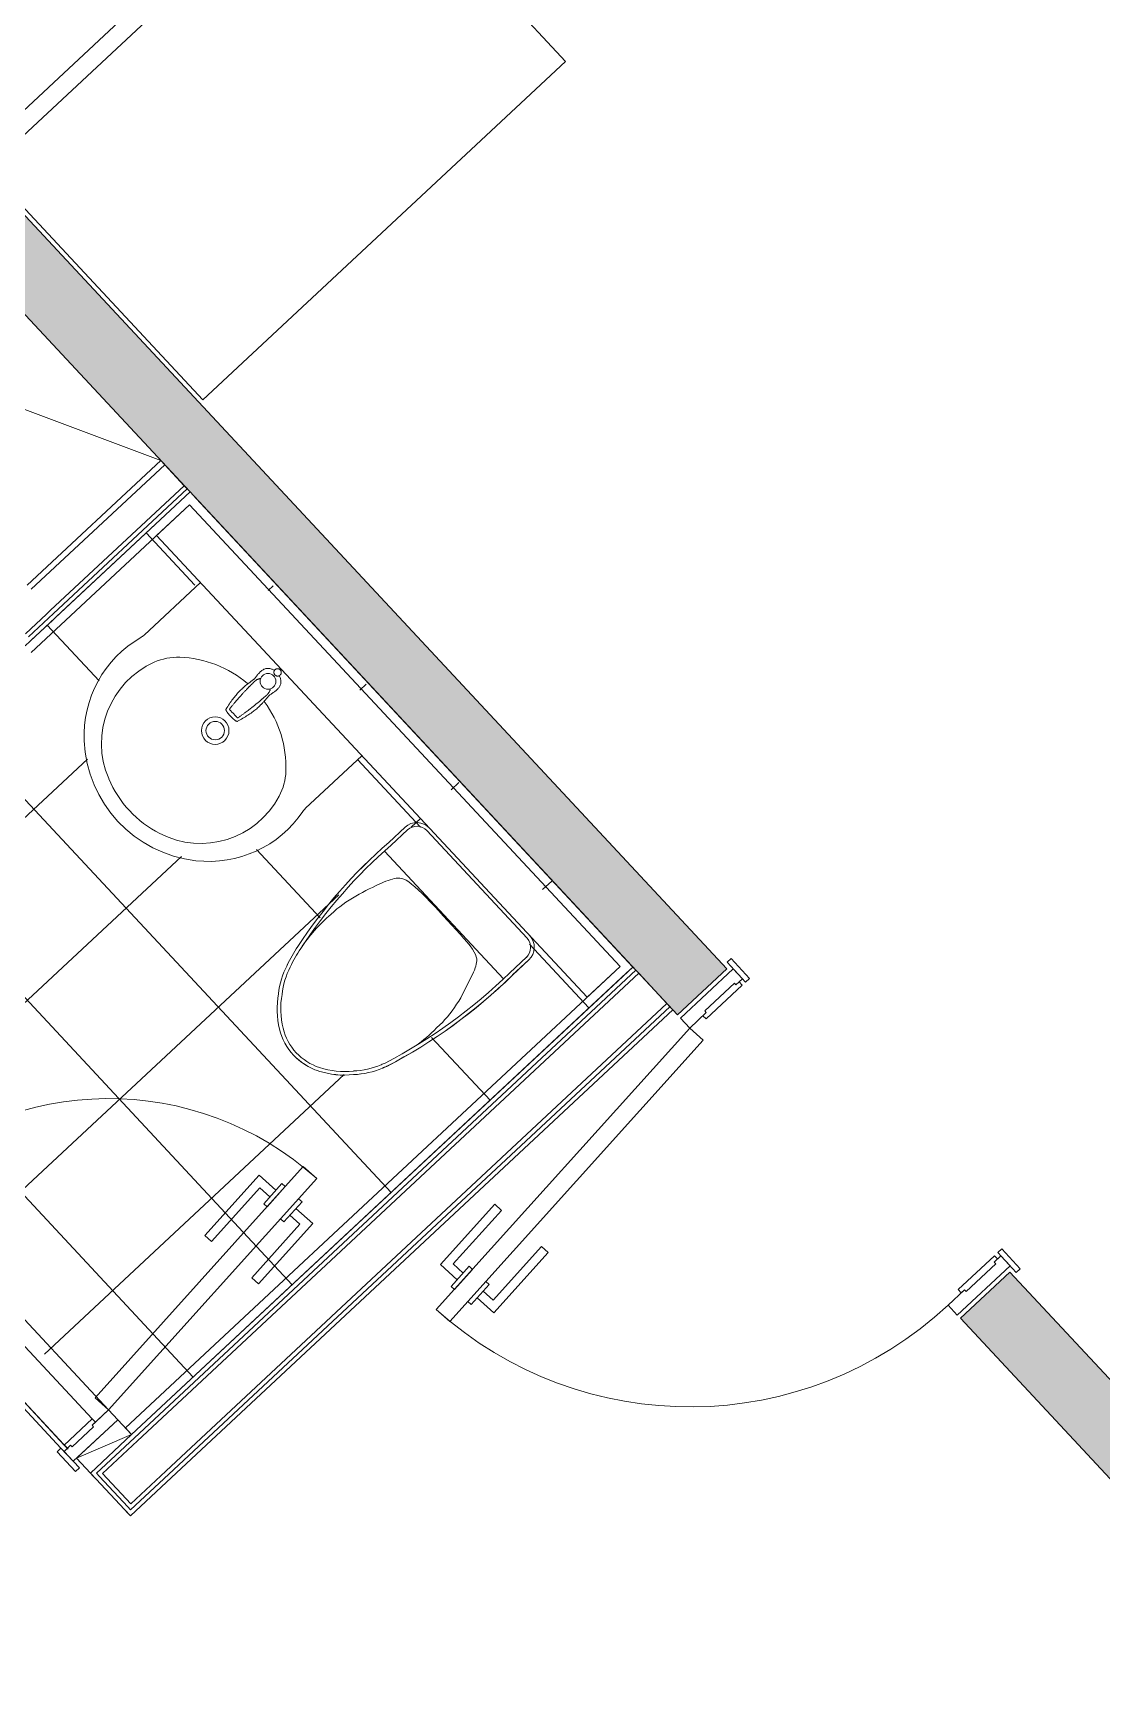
# Model space of a CAD drawing. Header units: millimetres. Extents: x -71377 to 516042, y -145869 to 441446.
# Drawn here: x 272420 to 274790, y 226943 to 230622 of the extents above; entities that cross this region are included whole.
import ezdxf

# ---------------------------------------------------------------- set-up
doc = ezdxf.new("R2010")
doc.units = ezdxf.units.MM
doc.header["$LTSCALE"] = 1000
doc.linetypes.add('_점선_S_', pattern=[1.6, 0.8, -0.8])
for name, color, linetype, lineweight in [('A-door', 4, 'Continuous', 5), ('A-door-hdln', 8, 'Continuous', 5), ('A-ele-8', 8, 'Continuous', 5), ('A-fnsh', 5, 'Continuous', 5), ('A-fnsh-4', 4, 'Continuous', 5), ('A-furn', 6, 'Continuous', 5), ('A-hat', 251, 'Continuous', 5), ('A-insu', 251, 'Continuous', 5), ('A_cwall', 2, 'Continuous', 5), ('A_fnsh', 5, 'Continuous', 5), ('A_fnsh-4', 4, 'Continuous', 5), ('A_furn_HID', 6, '_점선_S_', 5), ('AA_발코니선', 4, '_점선_S_', 5), ('AA_오픈', 8, '_점선_S_', 5), ('AA_위생', 4, 'Continuous', 5), ('패밀리로 가져오기', 8, 'Continuous', 5)]:
    doc.layers.add(name, color=color, linetype=linetype, lineweight=lineweight)

# ---------------------------------------------------------------- blocks, each defined once
blk = doc.blocks.new('세대외여닫이문 - _A_WD_9x23_침실1-2322975-지반층 배치도')
at = {"layer": 'A-door'}
for p, q in [((-470, 72), (-410, 72)), ((-470, 60), (-470, 72)), ((-410, 60), (-470, 60)), ((-450, 60), (-420, 60)), ((-450, -100), (-450, 60)), ((-425, 40), (-425, -50)), ((-420, 40), (-425, 40)), ((-425, 40), (-420, 40)), ((-425, -50), (-425, 40)), ((-420, 60), (-420, 40)), ((-420, 40), (-420, 50)), ((-420, 50), (-410, 50)), ((-410, 72), (-410, 60)), ((-410, 50), (-410, -60)), ((410, 72), (470, 72)), ((410, 60), (410, 72)), ((470, 60), (410, 60)), ((410, 50), (420, 50)), ((410, -60), (410, 50)), ((420, 60), (450, 60)), ((420, 40), (420, 60)), ((420, 50), (420, 40)), ((420, 40), (425, 40)), ((425, 40), (420, 40)), ((425, 40), (425, -50)), ((425, -50), (425, 40)), ((450, 60), (450, -100)), ((470, 72), (470, 60)), ((-425, -50), (-420, -50)), ((-420, -50), (-425, -50)), ((-420, -50), (-420, -100)), ((-420, -60), (-420, -50)), ((-410, -60), (-420, -60)), ((420, -60), (410, -60)), ((420, -50), (420, -60)), ((425, -50), (420, -50)), ((420, -50), (425, -50)), ((420, -100), (420, -50)), ((-420, -100), (-450, -100)), ((380.2, -96.5), (306.9, -933.3)), ((420, -100), (346.8, -936.8)), ((380.2, -96.5), (420, -100)), ((450, -100), (420, -100)), ((306.9, -933.3), (346.8, -936.8))]:
    blk.add_line(p, q, dxfattribs=at)
at = {"layer": 'A-door-hdln'}
for p, q in [((-425, 40), (-420, 40)), ((-420, 40), (-425, 40)), ((-420, 40), (-420, 60)), ((-410, 50), (-420, 50)), ((420, 50), (410, 50)), ((420, 60), (420, 40)), ((420, 40), (420, 50)), ((425, 40), (420, 40)), ((420, 40), (425, 40)), ((-420, -50), (-425, -50)), ((-425, -50), (-420, -50)), ((-420, -100), (-420, -50)), ((-420, -50), (-420, -60)), ((-420, -60), (-410, -60)), ((410, -60), (420, -60)), ((420, -50), (425, -50)), ((420, -60), (420, -50)), ((420, -50), (420, -100)), ((425, -50), (420, -50)), ((254.1, -848.4), (269.8, -669.1)), ((269.8, -669.1), (289.8, -670.8)), ((289.8, -670.8), (275.8, -830.2)), ((409.3, -681.3), (395.4, -840.7)), ((429.2, -683), (409.3, -681.3)), ((413.5, -862.3), (429.2, -683)), ((275.8, -830.2), (305.7, -832.8)), ((302.2, -872.7), (307.4, -812.9)), ((307.4, -812.9), (317.4, -813.8)), ((317.4, -813.8), (312.2, -873.5)), ((357.2, -817.3), (352, -877)), ((367.2, -818.1), (357.2, -817.3)), ((362, -877.9), (367.2, -818.1)), ((395.4, -840.7), (365.5, -838.1)), ((304, -852.8), (254.1, -848.4)), ((312.2, -873.5), (302.2, -872.7)), ((352, -877), (362, -877.9)), ((363.7, -858), (413.5, -862.3))]:
    blk.add_line(p, q, dxfattribs=at)
blk.add_arc((420, -100), 840, 180, 265, dxfattribs=at)
blk = doc.blocks.new('3D_젠다이벽 - 3D_젠다이벽-2177723-지반층 배치도')
at = {"layer": 'AA_위생'}
for p, q in [((0, 0), (0, 100)), ((1400, 100), (0, 100)), ((1400, 100), (1400, 0)), ((1400, 0), (0, 0))]:
    blk.add_line(p, q, dxfattribs=at)
blk = doc.blocks.new('2D_세대_세면기 - 세면기_dwg-V22-지반층 배치도')
at = {"layer": '패밀리로 가져오기'}
for p, q in [((-262.5, 5), (-262.5, 176)), ((262.5, 176), (262.5, 5))]:
    blk.add_line(p, q, dxfattribs=at)
for centre, radius in [((0, 205), 30.5), ((0, 205), 20.5), ((0, 45), 17.5)]:
    blk.add_circle(centre, radius, dxfattribs=at)
for centre, radius, start, end in [((0, 220), 280, 49.5259, 130.4741), ((-16.1, 264.5), 197.7, 109.8483, 198.8473), ((0, 220), 245, 70.1517, 109.8483), ((16.1, 264.5), 197.7, 341.1527, 70.1517), ((-18.5, 241.7), 251.5, 130.4741, 193.0252), ((18.5, 241.7), 251.5, 346.9748, 49.5259), ((-302.5, 176), 40, 360, 13.0252), ((-82, 242), 128, 198.8473, 224.9346), ((82, 242), 128, 315.0654, 341.1527), ((302.5, 176), 40, 166.9748, 180), ((0, 323.8), 243.8, 224.9346, 263.5671), ((0, 323.8), 243.8, 276.421, 315.0654)]:
    blk.add_arc(centre, radius, start, end, dxfattribs=at)
for points, knots in [([(-18.7, 154.7), (-19.8, 150.3), (-22, 141.7), (-24.5, 129.3), (-25.7, 121.3), (-26.2, 117.5)], [0, 0, 0, 0, 13.612163, 26.555656, 37.949368, 37.949368, 37.949368, 37.949368]), ([(-20.2, 64), (-20.2, 64.1), (-20.2, 64.1), (-20.2, 64.3), (-20.2, 64.4), (-20.2, 64.5), (-20.2, 64.7), (-20.2, 64.8), (-20.2, 65), (-20.2, 65.1), (-20.2, 65.3), (-20.2, 65.4), (-20.2, 65.6), (-20.2, 65.8), (-20.2, 66), (-20.2, 66.3), (-20.2, 66.6), (-20.2, 66.9), (-20.2, 67.3), (-20.2, 67.7), (-20.2, 68.1), (-20.2, 68.6), (-20.2, 69.1), (-20.2, 69.7), (-20.2, 70.3), (-20.2, 70.9), (-20.2, 71.6), (-20.2, 72.4), (-20.1, 73.3), (-20.1, 74.2), (-20.1, 75.2), (-20, 76.3), (-20, 77.5), (-19.9, 78.8), (-19.9, 80.2), (-19.8, 81.7), (-19.8, 83.3), (-19.7, 85.1), (-19.6, 87), (-19.5, 89.1), (-19.3, 91.3), (-19.2, 93.8), (-19, 96.4), (-18.8, 99.4), (-18.6, 102.6), (-18.3, 106.1), (-18, 109.9), (-17.6, 114), (-17.2, 118.6), (-16.7, 123.5), (-16.1, 129), (-15.4, 134.9), (-14.6, 141.4), (-14, 145.9), (-13.6, 148.3)], [0, 0, 0, 0, 0.100172, 0.21979, 0.353144, 0.495281, 0.641698, 0.788456, 0.933594, 1.080115, 1.232736, 1.395982, 1.574314, 1.772113, 1.993668, 2.243188, 2.524875, 2.843099, 3.202792, 3.609757, 4.066678, 4.564903, 5.097483, 5.653268, 6.243599, 6.880035, 7.574171, 8.337802, 9.183159, 10.120813, 11.138958, 12.241639, 13.436879, 14.733638, 16.133532, 17.634969, 19.252994, 21.003396, 22.902687, 24.968652, 27.219884, 29.675342, 32.354765, 35.280582, 38.477769, 41.969348, 45.781045, 49.939207, 54.485855, 59.462238, 64.929825, 70.875084, 77.382588, 84.610699, 84.610699, 84.610699, 84.610699]), ([(-18.5, 155.1), (-18.6, 155), (-18.6, 154.9), (-18.6, 154.8), (-18.6, 154.8)], [0, 0, 0, 0, 0.3303863, 0.3359585, 0.3359585, 0.3359585, 0.3359585]), ([(-17.5, 156.1), (-17.5, 156.1), (-17.7, 156.1), (-17.9, 155.9), (-18.2, 155.6), (-18.4, 155.3), (-18.5, 155.2), (-18.5, 155.1)], [0, 0, 0, 0, 0.033542, 0.415675, 0.830466, 1.279474, 1.438003, 1.438003, 1.438003, 1.438003]), ([(-14.4, 157.3), (-14.7, 157.2), (-15.5, 157), (-16.2, 156.7), (-16.6, 156.6)], [0, 0, 0, 0, 1.001812, 2.280947, 2.280947, 2.280947, 2.280947]), ([(-13.9, 157.4), (-13.9, 157.4), (-14, 157.4), (-14.1, 157.3), (-14.2, 157.3)], [0, 0, 0, 0, 0.1275567, 0.2504322, 0.2504322, 0.2504322, 0.2504322]), ([(0, 158.2), (-1.5, 158.2), (-4.6, 158.2), (-9.2, 157.9), (-12.3, 157.6), (-13.8, 157.4)], [0, 0, 0, 0, 4.384323, 9.252851, 13.768766, 13.768766, 13.768766, 13.768766]), ([(-13.6, 148.3), (-13.6, 148.5), (-13.5, 148.8), (-13.3, 149.1), (-13, 149.5), (-12.6, 149.7), (-12.2, 149.8), (-11.9, 149.9), (-11.7, 149.9)], [0, 0, 0, 0, 0.437979, 0.882355, 1.329336, 1.772885, 2.205279, 2.622094, 2.622094, 2.622094, 2.622094]), ([(-11.7, 149.9), (-9.1, 149.8), (-3.9, 149.8), (3.9, 149.8), (9.1, 149.8), (11.7, 149.9)], [0, 0, 0, 0, 7.824843, 15.615431, 23.440299, 23.440299, 23.440299, 23.440299]), ([(14.4, 157.3), (12.6, 157.5), (9.3, 157.9), (4.5, 158.2), (1.4, 158.2), (0, 158.2)], [0, 0, 0, 0, 5.218808, 10.087424, 14.437491, 14.437491, 14.437491, 14.437491]), ([(11.7, 149.9), (11.8, 149.9), (12.1, 149.8), (12.5, 149.7), (12.9, 149.5), (13.2, 149.1), (13.5, 148.8), (13.5, 148.5), (13.6, 148.3)], [0, 0, 0, 0, 0.416818, 0.849211, 1.29276, 1.73974, 2.184116, 2.622094, 2.622094, 2.622094, 2.622094]), ([(13.6, 148.3), (13.9, 145.9), (14.5, 141.4), (15.4, 134.9), (16.1, 129), (16.7, 123.6), (17.2, 118.6), (17.6, 114.1), (17.9, 110), (18.3, 106.2), (18.5, 102.7), (18.8, 99.5), (19, 96.6), (19.1, 93.9), (19.3, 91.5), (19.4, 89.2), (19.5, 87.1), (19.6, 85.2), (19.7, 83.5), (19.8, 81.8), (19.8, 80.3), (19.9, 78.9), (19.9, 77.6), (20, 76.4), (20, 75.3), (20.1, 74.3), (20.1, 73.4), (20.1, 72.5), (20.1, 71.7), (20.1, 71), (20.1, 70.4), (20.2, 69.8), (20.2, 69.2), (20.2, 68.7), (20.2, 68.2), (20.2, 67.7), (20.2, 67.3), (20.2, 66.9), (20.2, 66.6), (20.2, 66.3), (20.2, 66.1), (20.2, 65.8), (20.2, 65.6), (20.2, 65.4), (20.2, 65.3), (20.2, 65.1), (20.1, 65), (20.1, 64.8), (20.1, 64.7), (20.1, 64.5), (20.1, 64.4), (20.1, 64.3), (20.1, 64.1), (20.1, 64.1), (20.1, 64)], [0, 0, 0, 0, 7.250595, 13.753717, 19.677719, 25.117102, 30.065596, 34.587314, 38.725031, 42.520924, 46.000652, 49.189651, 52.110208, 54.786754, 57.241383, 59.493492, 61.561655, 63.464081, 65.218255, 66.840397, 68.345979, 69.749941, 71.052454, 72.253076, 73.361506, 74.385313, 75.330458, 76.184246, 76.95578, 77.657174, 78.300106, 78.896028, 79.456326, 79.992658, 80.49633, 80.958605, 81.371496, 81.73672, 82.060089, 82.346602, 82.600633, 82.826357, 83.027946, 83.209645, 83.375794, 83.530815, 83.679195, 83.825624, 83.972996, 84.119394, 84.260992, 84.393413, 84.511834, 84.610702, 84.610702, 84.610702, 84.610702]), ([(16.5, 156.6), (16.1, 156.7), (15.4, 157), (14.7, 157.2), (14.4, 157.3)], [0, 0, 0, 0, 1.281017, 2.260347, 2.260347, 2.260347, 2.260347]), ([(18.5, 155.1), (18.4, 155.2), (18.4, 155.4), (18.1, 155.6), (17.8, 155.9), (17.6, 156.1), (17.5, 156.1), (17.5, 156.1)], [0, 0, 0, 0, 0.160784, 0.61566, 1.034618, 1.417887, 1.425985, 1.425985, 1.425985, 1.425985]), ([(18.6, 154.8), (18.6, 154.8), (18.6, 154.9), (18.5, 155), (18.5, 155.1)], [0, 0, 0, 0, 0.0132454, 0.3484528, 0.3484528, 0.3484528, 0.3484528]), ([(26.2, 117.5), (25.6, 121.3), (24.4, 129.3), (21.9, 141.7), (19.7, 150.3), (18.6, 154.7)], [0, 0, 0, 0, 11.393709, 24.337199, 37.949355, 37.949355, 37.949355, 37.949355]), ([(-26.2, 117.5), (-26.5, 115.8), (-26.9, 112.4), (-27.2, 107.2), (-27.4, 101.8), (-27.3, 98.2), (-27.3, 96.4)], [0, 0, 0, 0, 5.035534, 10.313591, 15.719248, 21.190255, 21.190255, 21.190255, 21.190255]), ([(27.2, 96.4), (27.2, 98.2), (27.3, 101.8), (27.2, 107.2), (26.8, 112.4), (26.4, 115.8), (26.2, 117.5)], [0, 0, 0, 0, 5.470845, 10.876374, 16.154258, 21.189535, 21.189535, 21.189535, 21.189535]), ([(-27.3, 96.2), (-27.1, 92.4), (-26.8, 84.4), (-25.8, 73.9), (-24.9, 67.2), (-24.6, 64.7)], [0, 0, 0, 0, 11.293565, 24.053924, 31.662083, 31.662083, 31.662083, 31.662083]), ([(27.2, 95.8), (27.2, 95.3), (27.1, 94.3), (27.1, 92.4), (27, 90.2), (26.8, 87.8), (26.7, 85.2), (26.4, 82.3), (26.2, 79.2), (25.9, 76), (25.5, 72.7), (25.2, 69.4), (24.8, 66.7), (24.6, 65.2), (24.6, 64.6)], [0, 0, 0, 0, 1.251373, 3.263508, 5.454636, 7.854512, 10.489198, 13.365178, 16.480935, 19.785255, 23.159073, 26.483402, 29.641953, 31.235501, 31.235501, 31.235501, 31.235501]), ([(-24.6, 64.7), (-24.6, 64.4), (-25.1, 61.7), (-25.9, 56.6), (-26.9, 49.5), (-27, 44.7), (-27.1, 42.3)], [6.235517, 6.235517, 6.235517, 6.235517, 7.202229, 14.404582, 21.60639, 28.807907, 28.807907, 28.807907, 28.807907]), ([(-27.1, 42.3), (-27.1, 41.1), (-27, 38.8), (-26.5, 35.3), (-25.4, 31.9), (-23.9, 28.8), (-21.8, 25.9), (-19.2, 23.5), (-16.4, 21.5), (-13.3, 19.8), (-10.4, 18.7), (-8.7, 18.1), (-8, 18)], [0, 0, 0, 0, 3.507828, 7.013143, 10.516574, 14.021003, 17.524189, 21.027644, 24.5343, 28.041599, 31.550828, 33.649506, 33.649506, 33.649506, 33.649506]), ([(-15.8, 52.6), (-16.1, 53), (-16.8, 54.1), (-17.9, 55.9), (-18.9, 58.1), (-19.6, 60.3), (-20, 62.3), (-20.1, 63.5), (-20.2, 64)], [48.97219, 48.97219, 48.97219, 48.97219, 50.490944, 52.920005, 55.339236, 57.698505, 59.797196, 61.393068, 61.393068, 61.393068, 61.393068]), ([(7.9, 18), (10, 18.5), (13.1, 19.7), (17, 21.9), (19.8, 24), (22.2, 26.5), (24.2, 29.4), (25.7, 32.6), (26.6, 36), (27, 39.5), (27.1, 42.1), (27.1, 43.4), (27.1, 43.6)], [49.715016, 49.715016, 49.715016, 49.715016, 56.085098, 59.594761, 63.100971, 66.603866, 70.107073, 73.610706, 77.12048, 80.626855, 84.134048, 84.665453, 84.665453, 84.665453, 84.665453]), ([(20.1, 64), (20, 63.5), (19.9, 62.3), (19.5, 60.3), (18.8, 58.1), (17.9, 55.9), (16.8, 54.1), (16, 53), (15.7, 52.6)], [0, 0, 0, 0, 1.613908, 3.715992, 6.071265, 8.483996, 10.906775, 12.370157, 12.370157, 12.370157, 12.370157]), ([(27.1, 43.6), (27, 45.7), (26.7, 50.2), (25.8, 57), (25, 61.9), (24.6, 64.4), (24.6, 64.6)], [0, 0, 0, 0, 6.475776, 13.483122, 20.490681, 21.236248, 21.236248, 21.236248, 21.236248]), ([(-3.6, 23.1), (-3.9, 23), (-4.4, 22.7), (-5.2, 22.1), (-6.1, 21.3), (-6.8, 20.5), (-7.4, 19.5), (-7.8, 18.5), (-8.1, 17.4), (-8.3, 16.3), (-8.3, 15.2), (-8.1, 14.1), (-7.8, 13), (-7.4, 12), (-6.8, 11.1), (-6.1, 10.2), (-5.2, 9.5), (-4.3, 8.8), (-3.3, 8.3), (-2.3, 7.9), (-1.2, 7.7), (-0.4, 7.7), (0, 7.7)], [0, 0, 0, 0, 0.779641, 1.899981, 3.018043, 4.133781, 5.247319, 6.358945, 7.469092, 8.578305, 9.687198, 10.796411, 11.906559, 13.018185, 14.131722, 15.24746, 16.365523, 17.485863, 18.608264, 19.732358, 20.857655, 21.983576, 21.983576, 21.983576, 21.983576]), ([(0, 23.9), (-0.4, 23.9), (-1.2, 23.9), (-2.3, 23.6), (-3.1, 23.3), (-3.5, 23.1), (-3.6, 23.1)], [0, 0, 0, 0, 1.125921, 2.251218, 3.375312, 3.718618, 3.718618, 3.718618, 3.718618]), ([(0, 23.9), (0.2, 23.9), (0.7, 23.9), (1.4, 23.8), (2.1, 23.7), (2.8, 23.4), (3.3, 23.2), (3.6, 23.1)], [0, 0, 0, 0, 0.679857, 1.375008, 2.100365, 2.878402, 3.722391, 3.722391, 3.722391, 3.722391]), ([(3.6, 23.1), (3.8, 23), (4.4, 22.7), (5.2, 22.1), (6, 21.3), (6.7, 20.5), (7.3, 19.5), (7.8, 18.5), (8.1, 17.4), (8.2, 16.3), (8.2, 15.2), (8.1, 14.1), (7.8, 13), (7.3, 12), (6.7, 11.1), (6, 10.2), (5.2, 9.5), (4.3, 8.8), (3.3, 8.3), (2.2, 7.9), (1.1, 7.7), (0.4, 7.7), (0, 7.7)], [0, 0, 0, 0, 0.779641, 1.899981, 3.018043, 4.133781, 5.247319, 6.358945, 7.469092, 8.578305, 9.687198, 10.796411, 11.906559, 13.018185, 14.131722, 15.24746, 16.365523, 17.485863, 18.608264, 19.732358, 20.857655, 21.983576, 21.983576, 21.983576, 21.983576])]:
    blk.add_open_spline(points, degree=3, knots=knots, dxfattribs=at)
for points in [[(-18.6, 154.8), (-18.6, 154.8), (-18.7, 154.7), (-18.7, 154.7)], [(-17, 156.4), (-17.2, 156.3), (-17.4, 156.2), (-17.5, 156.1)], [(-16.6, 156.6), (-16.7, 156.5), (-16.8, 156.4), (-17, 156.4)], [(-14.3, 157.3), (-14.3, 157.3), (-14.3, 157.3), (-14.4, 157.3)], [(-14.2, 157.3), (-14.2, 157.3), (-14.2, 157.3), (-14.3, 157.3)], [(-13.8, 157.4), (-13.8, 157.4), (-13.9, 157.4), (-13.9, 157.4)], [(16.9, 156.4), (16.8, 156.5), (16.6, 156.5), (16.5, 156.6)], [(17.3, 156.2), (17.2, 156.3), (17, 156.3), (16.9, 156.4)], [(17.5, 156.1), (17.4, 156.2), (17.4, 156.2), (17.3, 156.2)], [(18.6, 154.7), (18.6, 154.7), (18.6, 154.8), (18.6, 154.8)], [(-27.3, 96.4), (-27.3, 96.3), (-27.3, 96.3), (-27.3, 96.2)], [(27.2, 96.4), (27.2, 96.3), (27.2, 96.3), (27.2, 96.2)], [(27.2, 96.2), (27.2, 96.3), (27.2, 96.3), (27.2, 96.4)], [(27.2, 96.2), (27.2, 96.3), (27.2, 96.3), (27.2, 96.4)], [(27.2, 96.2), (27.2, 96.1), (27.2, 95.9), (27.2, 95.8)]]:
    blk.add_open_spline(points, degree=3, dxfattribs=at)
blk = doc.blocks.new('2D_세대_세면기 - 2D_세대_세면기-V31-지반층 배치도')
at = {"layer": 'AA_위생'}
for p, q in [((-262.5, 176), (-262.5, 5)), ((262.5, 5), (262.5, 176))]:
    blk.add_line(p, q, dxfattribs=at)
for centre, radius, start, end in [((0, 220), 280, 49.5259, 130.4741), ((-18.5, 241.7), 251.5, 130.4741, 193.0252), ((18.5, 241.7), 251.5, 346.9748, 49.5259), ((-302.5, 176), 40, 0, 13.0252), ((302.5, 176), 40, 166.9748, 180)]:
    blk.add_arc(centre, radius, start, end, dxfattribs=at)
blk.add_blockref('2D_세대_세면기 - 세면기_dwg-V22-지반층 배치도', (0, 0))
blk = doc.blocks.new('3D_수납가구 - 점선-2308821-지반층 배치도')
at = {"layer": 'A_furn_HID'}
for p, q in [((0, 2190), (700, 2190)), ((0, 0), (0, 2190)), ((700, 2190), (700, 0)), ((700, 0), (0, 0))]:
    blk.add_line(p, q, dxfattribs=at)
blk = doc.blocks.new('3D_주방_아일랜드식탁 - _A_주방_아일랜드_11X7-1959760-지반층 배치도')
at = {"layer": 'A-furn'}
for p, q in [((-348.8, 163.4), (751.2, 163.4)), ((-348.8, -536.6), (-348.8, 163.4)), ((751.2, 163.4), (751.2, -536.6)), ((751.2, -536.6), (-348.8, -536.6))]:
    blk.add_line(p, q, dxfattribs=at)
blk = doc.blocks.new('세대외여닫이문 - _A_ABS_7_5X21_욕실2-2322978-지반층 배치도')
at = {"layer": 'A-door'}
for p, q in [((-395, 74.5), (-335, 74.5)), ((-395, 62.5), (-395, 74.5)), ((-335, 74.5), (-335, 62.5)), ((335, 74.5), (395, 74.5)), ((335, 62.5), (335, 74.5)), ((395, 74.5), (395, 62.5)), ((-335, 62.5), (-395, 62.5)), ((-375, 62.5), (-345, 62.5)), ((-375, -72.5), (-375, 62.5)), ((-350, 42.5), (-350, -22.5)), ((-345, 42.5), (-350, 42.5)), ((-350, 42.5), (-345, 42.5)), ((-350, -22.5), (-350, 42.5)), ((-345, 62.5), (-345, 42.5)), ((-345, 42.5), (-345, 52.5)), ((-345, 52.5), (-335, 52.5)), ((-335, 52.5), (-335, -32.5)), ((395, 62.5), (335, 62.5)), ((335, 52.5), (345, 52.5)), ((335, -32.5), (335, 52.5)), ((345, 62.5), (375, 62.5)), ((345, 42.5), (345, 62.5)), ((345, 52.5), (345, 42.5)), ((345, 42.5), (350, 42.5)), ((350, 42.5), (345, 42.5)), ((350, 42.5), (350, -22.5)), ((350, -22.5), (350, 42.5)), ((375, 62.5), (375, -72.5)), ((375, 52.5), (420, 52.5)), ((375, -72.5), (375, 52.5)), ((-350, -22.5), (-345, -22.5)), ((-345, -22.5), (-350, -22.5)), ((-345, -22.5), (-345, -72.5)), ((-345, -32.5), (-345, -22.5)), ((-335, -32.5), (-345, -32.5)), ((345, -32.5), (335, -32.5)), ((345, -22.5), (345, -32.5)), ((350, -22.5), (345, -22.5)), ((345, -22.5), (350, -22.5)), ((345, -72.5), (345, -22.5)), ((-345, -72.5), (-375, -72.5)), ((305.2, -69), (245, -756.4)), ((345, -72.5), (284.9, -759.9)), ((305.2, -69), (345, -72.5)), ((375, -72.5), (345, -72.5)), ((420, -72.5), (375, -72.5)), ((245, -756.4), (284.9, -759.9))]:
    blk.add_line(p, q, dxfattribs=at)
at = {"layer": 'A-door-hdln'}
for p, q in [((-350, 42.5), (-345, 42.5)), ((-345, 42.5), (-350, 42.5)), ((-345, 42.5), (-345, 62.5)), ((-335, 52.5), (-345, 52.5)), ((-335, 62.5), (335, 62.5)), ((-335, 52.5), (335, 52.5)), ((345, 52.5), (335, 52.5)), ((345, 62.5), (345, 42.5)), ((345, 42.5), (345, 52.5)), ((350, 42.5), (345, 42.5)), ((345, 42.5), (350, 42.5)), ((420, -72.5), (375, 52.5)), ((-345, -22.5), (-350, -22.5)), ((-350, -22.5), (-345, -22.5)), ((-345, -32.5), (-345, -22.5)), ((-345, -22.5), (-345, -32.5)), ((-345, -72.5), (-345, -32.5)), ((-345, -32.5), (-335, -32.5)), ((-335, -32.5), (335, -32.5)), ((335, -32.5), (345, -32.5)), ((345, -22.5), (350, -22.5)), ((345, -32.5), (345, -22.5)), ((345, -22.5), (345, -32.5)), ((350, -22.5), (345, -22.5)), ((345, -32.5), (345, -72.5)), ((-345, -72.5), (345, -72.5)), ((192.2, -671.5), (207.9, -492.1)), ((207.9, -492.1), (227.8, -493.9)), ((227.8, -493.9), (213.9, -653.3)), ((347.4, -504.3), (333.4, -663.7)), ((367.3, -506.1), (347.4, -504.3)), ((351.6, -685.4), (367.3, -506.1)), ((213.9, -653.3), (243.8, -655.9)), ((240.3, -695.7), (245.5, -636)), ((245.5, -636), (255.5, -636.8)), ((255.5, -636.8), (250.2, -696.6)), ((295.3, -640.3), (290.1, -700.1)), ((305.3, -641.2), (295.3, -640.3)), ((300.1, -701), (305.3, -641.2)), ((333.4, -663.7), (303.5, -661.1)), ((242, -675.8), (192.2, -671.5)), ((250.2, -696.6), (240.3, -695.7)), ((301.8, -681.1), (351.6, -685.4)), ((290.1, -700.1), (300.1, -701))]:
    blk.add_line(p, q, dxfattribs=at)
blk.add_arc((345, -72.5), 690, 180, 265, dxfattribs=at)
blk = doc.blocks.new('2D_세대_양변기 - 양변기_dwg-1839392-지반층 배치도')
at = {"layer": '패밀리로 가져오기'}
for p, q in [((158.9, 429.2), (158.7, 429.8)), ((169.3, 351.9), (169.2, 352.5)), ((-201.1, 88), (-201.1, 38)), ((193.5, 108.2), (-193.5, 108.2)), ((-193.1, 88), (-193.1, 38)), ((193.2, 38.2), (193.2, 88.2)), ((201.1, 88), (201.1, 38)), ((-163.1, 8), (163.2, 8))]:
    blk.add_line(p, q, dxfattribs=at)
at = {"layer": '패밀리로 가져오기', "flags": 128}
blk.add_lwpolyline([(171.8, 290.5), (171.9, 281), (171.6, 272.7), (171, 264.4), (170, 256.1), (168.9, 247.8), (167.4, 239.4), (165.8, 230.9), (163.9, 222.4), (161.9, 214), (159.7, 205.7), (137.7, 146.3), (135.3, 141.7), (133, 137.4), (130.8, 133.5), (128.6, 129.9), (126.3, 126.6), (123.7, 123.7), (120.5, 121), (116.6, 118.7), (111.7, 116.6), (105.7, 114.9), (98.3, 113.5), (89.5, 112.4), (79.2, 111.6), (67.8, 111), (55.4, 110.5), (42.2, 110.3), (28.5, 110.2), (14.3, 110.1), (0, 110.1), (-14.3, 110.1), (-28.5, 110.1), (-42.3, 110.2), (-55.5, 110.5), (-68, 110.9), (-79.6, 111.5), (-90, 112.3), (-99.2, 113.4), (-106.9, 114.8), (-113.3, 116.5), (-118.6, 118.5), (-122.9, 120.9), (-126.5, 123.5), (-129.4, 126.5), (-131.9, 129.8), (-134.2, 133.4), (-136.3, 137.3), (-138.4, 141.5), (-140.5, 146.1), (-142.5, 151.1), (-144.6, 156.4), (-146.6, 162.2), (-148.7, 168.4), (-150.9, 175), (-153.1, 182.1), (-155.4, 189.6), (-157.6, 197.4), (-159.8, 205.5), (-162, 213.8), (-164, 222.2), (-165.9, 230.7), (-167.6, 239.2), (-169, 247.6), (-170.2, 255.9), (-171.1, 264.2), (-171.8, 272.5), (-172.1, 280.8), (-172.1, 290.3)], dxfattribs=at)
at = {"layer": '패밀리로 가져오기'}
for centre, radius, start, end in [((-0.2, 433.2), 130.4, 60.9483, 119.1199), ((-0.2, 433.2), 122.4, 60.9483, 119.1199), ((27.4, 383.6), 187.1, 119.1199, 143.3616), ((27.4, 383.6), 179.1, 119.1199, 143.3616), ((-27.7, 383.6), 179.1, 36.7066, 60.9483), ((-27.7, 383.6), 187.1, 36.7066, 60.9483), ((15.1, 377.3), 181.4, 139.2484, 160.2857), ((15.1, 377.3), 173.4, 139.2484, 160.2857), ((-15.4, 377.3), 173.4, 19.7825, 40.8197), ((-15.4, 377.3), 181.4, 19.7825, 40.8197), ((184.9, 306.3), 365.4, 158.7424, 166.3075), ((184.9, 306.3), 357.4, 158.7424, 166.3075), ((-185.2, 306.1), 357.4, 19.7833, 21.3258), ((-969.5, 116.1), 1163, 358.6284, 15.5103), ((-185.2, 306.1), 365.4, 19.7833, 21.3258), ((-969.5, 116.1), 1171, 358.6284, 15.5103), ((912.3, 128.5), 1114.2, 166.2791, 182.1005), ((912.3, 128.5), 1106.2, 166.2791, 182.1005), ((184.9, 306.3), 357.4, 166.3075, 182.5597), ((-185.2, 306.1), 357.4, 357.5085, 7.3576), ((-163.1, 38), 38, 180.0341, 269.9697), ((-163.1, 38), 30, 180.0341, 270.0341), ((163.1, 38), 38, 270.0303, 359.9659), ((163.2, 38.2), 30, 270.0341, 0.0341)]:
    blk.add_arc(centre, radius, start, end, dxfattribs=at)
blk = doc.blocks.new('2D_세대_양변기 - 2D_세대_양변기-1833091-지반층 배치도')
at = {"layer": 'AA_위생'}
for p, q in [((-201.1, 87.8), (-201.1, 38)), ((201.1, 38), (201.1, 87.1))]:
    blk.add_line(p, q, dxfattribs=at)
for centre, radius, start, end in [((-0.2, 433.2), 130.4, 60.9483, 119.1199), ((-0.2, 433.2), 130.4, 60.9483, 90.0341), ((27.4, 383.6), 187.1, 119.1199, 143.2737), ((-27.7, 383.6), 187.1, 36.7945, 60.9483), ((15.1, 377.3), 181.4, 139.3392, 160.2451), ((-15.4, 377.3), 181.4, 19.823, 40.729), ((184.9, 306.3), 365.4, 158.7675, 166.3072), ((-185.2, 306.1), 365.4, 19.7363, 21.3007), ((-969.5, 116.1), 1171, 358.5851, 15.5248), ((912.3, 128.5), 1114.2, 166.2792, 182.093), ((-163.1, 38), 38, 180.0341, 269.9697), ((-163.1, 38), 38, 180.0341, 269.9697), ((163.1, 38), 38, 270.0303, 359.9659), ((163.1, 38), 38, 270.0303, 359.9659)]:
    blk.add_arc(centre, radius, start, end, dxfattribs=at)
blk.add_blockref('2D_세대_양변기 - 양변기_dwg-1839392-지반층 배치도', (0, 0))
blk = doc.blocks.new('대장2_59A_1층_rvt-6-지반층 배치도')
at = {"layer": 'A-hat'}
h = blk.add_hatch(dxfattribs=at)
h.set_pattern_fill('FP_128', color=256, style=0, pattern_type=2)
h.set_pattern_definition([(313, (9430.6, -38491.18), (219.406, 204.6), []), (223, (9430.6, -38491.18), (204.6, -219.406), [])])
h.paths.add_polyline_path([(9682.5, -39787.7), (10794.1, -38751.1), (9805.6, -37704), (9431.6, -38052.4), (9445.4, -38067.2), (9130.9, -38360.4), (9105.4, -38343.2), (8715.9, -38707.1), (8736, -38728.7), (8714, -38749.2), (8693.6, -38727.2), (8679, -38740.9), (9133.5, -39212.6), (9146.2, -39212.6), (9160.8, -39228.2), (9144.8, -39240.4), (9618.1, -39747.9), (9631.3, -39732.8), (9679.7, -39784.7)])
h.paths.add_polyline_path([(10135.4, -38989.8), (10080.7, -38971.3), (10027.1, -38926.1), (10010.5, -38888.9), (10008.1, -38810.6), (10027.1, -38747.6), (10068.1, -38681.9), (10178.4, -38545.7), (10289.1, -38441.1), (10341.1, -38441.1), (10193.2, -38282.6), (9966.6, -38488.7), (9881.1, -38515.4), (9879.9, -38515.7), (9773, -38504), (9718.4, -38480.5), (9633.6, -38406.1), (9585.3, -38305.4), (9580.7, -38194.9), (9606.4, -38123.5), (9633.9, -38081.1), (9696.1, -38025.5), (9769, -37960.2), (9831.9, -37895.2), (9745.3, -37787.6), (9812.1, -37727.2), (10757.4, -38758), (10686.4, -38811.5), (10565.3, -38681.6), (10563.5, -38735.3), (10425.1, -38857.1), (10248.2, -38971.3), (10207.6, -38985.3), (10174.8, -38989.7)])
at = {"layer": 'A-ele-8'}
blk.add_line((9631.3, -39732.8), (9160.8, -39228.2), dxfattribs=at)
at = {"layer": 'A-fnsh'}
for p, q in [((9067.6, -39311.6), (9541.6, -39819.9)), ((9591.1, -39872.9), (9604, -39886.8)), ((9666.8, -39954.1), (9679.7, -39968))]:
    blk.add_line(p, q, dxfattribs=at)
at = {"layer": 'A-fnsh-4'}
for p, q in [((9509.4, -37967.2), (9805.6, -37691)), ((9453.8, -38019), (9509.4, -37967.2)), ((9689, -39794.6), (10800.6, -38758)), ((9764.7, -39875.8), (10876.3, -38839.2)), ((9604.5, -39873.4), (9689, -39794.6)), ((9611, -39880.4), (9604.5, -39873.4)), ((9673.7, -39947.6), (9611, -39880.4)), ((9680.2, -39954.6), (9764.7, -39875.8)), ((9680.2, -39954.6), (9673.7, -39947.6))]:
    blk.add_line(p, q, dxfattribs=at)
at = {"layer": 'A-insu'}
for p, q in [((9755.8, -37637.6), (9799.1, -37684)), ((10807.1, -38765), (10869.8, -38832.2))]:
    blk.add_line(p, q, dxfattribs=at)
at = {"layer": 'A_fnsh'}
for p, q in [((9446.4, -38038.9), (9812.1, -37697.9)), ((9812.1, -37697.9), (9825.7, -37712.5)), ((9825.7, -37712.5), (10794.1, -38751.1)), ((9811.1, -37726.2), (9460, -38053.5)), ((10765.9, -38750.1), (9811.1, -37726.2)), ((9668.8, -39773.1), (10765.9, -38750.1)), ((10779.5, -38764.7), (9682.5, -39787.7)), ((10794.1, -38751.1), (10779.5, -38764.7)), ((9682.5, -39787.7), (9668.8, -39773.1))]:
    blk.add_line(p, q, dxfattribs=at)
at = {"layer": 'A_fnsh-4'}
for p, q in [((9451.1, -37904.6), (9747.3, -37628.4)), ((9459.6, -37913.8), (9755.8, -37637.6)), ((9747.3, -37628.4), (9755.8, -37637.6)), ((9502.9, -37960.2), (9799.1, -37684)), ((9812.1, -37697.9), (9515.9, -37974.1)), ((9799.1, -37684), (9805.6, -37691)), ((9805.6, -37691), (9812.1, -37697.9)), ((9447.3, -38012.1), (9493.8, -37968.8)), ((9493.8, -37968.8), (9502.9, -37960.2)), ((9506.7, -37982.6), (9460.3, -38026)), ((9515.9, -37974.1), (9506.7, -37982.6)), ((9682.5, -39787.7), (10794.1, -38751.1)), ((9695.4, -39801.6), (10807.1, -38765)), ((10794.1, -38751.1), (10800.6, -38758)), ((10800.6, -38758), (10807.1, -38765)), ((9758.2, -39868.9), (10869.8, -38832.2)), ((10882.8, -38846.1), (9771.1, -39882.8)), ((10869.8, -38832.2), (10876.3, -38839.2)), ((10876.3, -38839.2), (10882.8, -38846.1)), ((9591.1, -39872.9), (9682.5, -39787.7)), ((9617.9, -39873.9), (9695.4, -39801.6)), ((9597.5, -39879.9), (9591.1, -39872.9)), ((9604, -39886.8), (9597.5, -39879.9)), ((9680.7, -39941.2), (9617.9, -39873.9)), ((9771.1, -39882.8), (9679.7, -39968)), ((9680.7, -39941.2), (9758.2, -39868.9)), ((9666.8, -39954.1), (9604, -39886.8)), ((9673.2, -39961.1), (9666.8, -39954.1)), ((9679.7, -39968), (9673.2, -39961.1))]:
    blk.add_line(p, q, dxfattribs=at)
at = {"layer": 'AA_발코니선'}
blk.add_line((9328.4, -36959.3), (11164.1, -35247.5), dxfattribs=at)
at = {"layer": 'AA_오픈'}
blk.add_line((9747.3, -37628.4), (8895.2, -37308.6), dxfattribs=at)
at = {"layer": 'A-door-hdln', "extrusion": (0, 0, -1), "zscale": -1}
for name, p, rotation in [('세대외여닫이문 - _A_ABS_7_5X21_욕실2-2322978-지반층 배치도', (-9343, -39530), 226.999998751524), ('세대외여닫이문 - _A_WD_9x23_침실1-2322975-지반층 배치도', (-11279.9, -39125.3), 46.99999875152392)]:
    blk.add_blockref(name, p, dxfattribs=dict(at, rotation=rotation))
at = {"layer": 'A-furn', "extrusion": (0, 0, -1), "zscale": -1}
for name, p, rotation in [('3D_수납가구 - 점선-2308821-지반층 배치도', (-13248.1, -36455.9), 316.9999987515241), ('3D_주방_아일랜드식탁 - _A_주방_아일랜드_11X7-1959760-지반층 배치도', (-10023.8, -36589), 316.9999987515237)]:
    blk.add_blockref(name, p, dxfattribs=dict(at, rotation=rotation))
at = {"layer": 'AA_위생', "extrusion": (0, 0, -1), "zscale": -1, "rotation": 226.9999987515237}
for name, p in [('3D_젠다이벽 - 3D_젠다이벽-2177723-지반층 배치도', (-9811.1, -37726.2)), ('2D_세대_세면기 - 2D_세대_세면기-V31-지반층 배치도', (-10017.8, -38087.2)), ('2D_세대_양변기 - 2D_세대_양변기-1833091-지반층 배치도', (-10454.1, -38562.3))]:
    blk.add_blockref(name, p, dxfattribs=at)

msp = doc.modelspace()

# ---------------------------------------------------------------- hatches: boundary and pattern name
at = {"layer": 'A-hat'}
for points in [[(273848.4, 228446), (273958.1, 228548.3), (272191.8, 230442.5), (272082.2, 230340.1), (273286.5, 229048.6)], [(275908.1, 226237.3), (276017.8, 226339.6), (274585.6, 227875.5), (274475.9, 227773.2), (275760.5, 226395.6)]]:
    msp.add_hatch(color=256, dxfattribs=at).paths.add_polyline_path(points)

# ---------------------------------------------------------------- linework, layer by layer
at = {"layer": 'A_cwall'}
for p, q in [((273958.1, 228548.3), (272232.7, 230398.6)), ((272082.1, 230340.2), (273848.4, 228446)), ((273848.4, 228446), (273958.1, 228548.3)), ((274585.6, 227875.5), (274475.9, 227773.2)), ((276017.8, 226339.6), (274585.6, 227875.5)), ((274475.9, 227773.2), (275908.1, 226237.3))]:
    msp.add_line(p, q, dxfattribs=at)

# ---------------------------------------------------------------- block references
msp.add_blockref('대장2_59A_1층_rvt-6-지반층 배치도', (262955.4, 267303.1))

doc.saveas('drawing.dxf')
